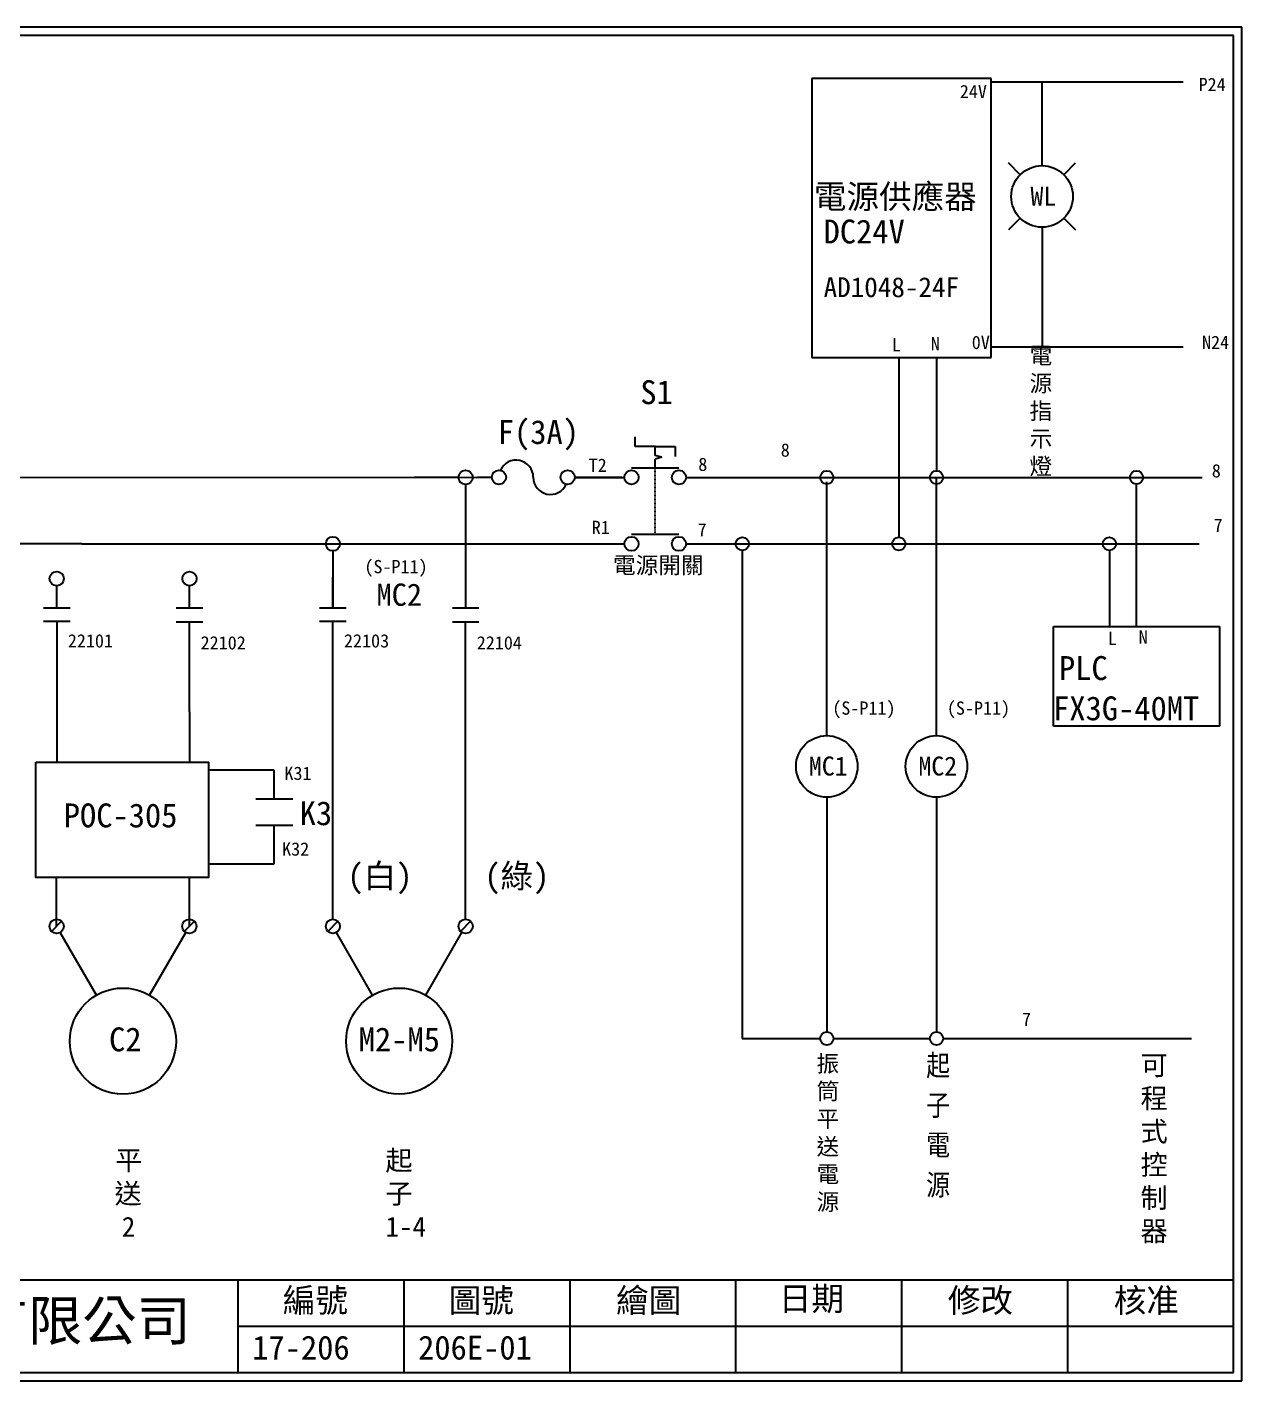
# Model space of a CAD drawing. Extents: x 10 to 297, y 3 to 207.
# Drawn here: x 113.9 to 297, y 3 to 207 of the extents above; entities that cross this region are included whole.
import ezdxf
from ezdxf.enums import TextEntityAlignment as Align

# ---------------------------------------------------------------- set-up
doc = ezdxf.new("R2010")
doc.units = 0
doc.linetypes.add('DASHED', pattern=[0.2, 0.1, -0.1])
doc.layers.get('0').update_dxf_attribs({"linetype": 'CONTINUOUS'})
for name, color, linetype in [('7', 7, 'CONTINUOUS'), ('圖框層', 7, 'CONTINUOUS'), ('標尺寸層', 3, 'CONTINUOUS')]:
    doc.layers.add(name, color=color, linetype=linetype)
doc.styles.add('CNS', font='romanc.shx', dxfattribs={"bigfont": 'chineset.shx'})
doc.styles.add('STSL', font='kaiu.ttf')

# ---------------------------------------------------------------- blocks, each defined once
blk = doc.blocks.new('FUSE')
at = {"color": 7}
for p, q in [((0, 0), (2.14, 0)), ((14.64, 0), (16.78, 0))]:
    blk.add_line(p, q, dxfattribs=at)
for centre in [(3.21, 0), (13.56, 0)]:
    blk.add_circle(centre, 1.07)
for centre, start, end in [((5.8, 0), 0, 156.116), ((10.98, 0), 180, 336.116)]:
    blk.add_arc(centre, 2.59, start, end, dxfattribs=at)

msp = doc.modelspace()

# ---------------------------------------------------------------- linework, layer by layer
at = {"color": 0}
for p, q in [((259.19, 199.2), (232.19, 199.2)), ((232.19, 199.2), (232.19, 157.2)), ((259.19, 157.2), (259.19, 199.2)), ((288.16, 198.67), (259.19, 198.67)), ((266.88, 189.99), (266.88, 198.67)), ((266.88, 186.09), (266.88, 189.99)), ((263.6, 184.73), (261.83, 186.5)), ((270.16, 184.73), (271.93, 186.5)), ((263.6, 178.17), (261.83, 176.4)), ((270.16, 178.17), (271.93, 176.4)), ((266.88, 176.81), (266.88, 172.86)), ((266.88, 172.86), (266.88, 158.72)), ((232.19, 157.2), (255.19, 157.2)), ((245.3, 157.2), (245.3, 130.12)), ((250.97, 157.2), (250.97, 140.12)), ((255.19, 157.2), (259.19, 157.2)), ((288.16, 158.72), (259.19, 158.72)), ((205.59, 143.76), (205.59, 145.26)), ((208.59, 143.76), (205.59, 143.76)), ((208.59, 143.76), (211.59, 143.76)), ((211.59, 143.76), (211.59, 142.26)), ((209.59, 142.15), (208.59, 142.42)), ((209.59, 142.15), (208.59, 141.89)), ((178.95, 139.12), (172.34, 139.12)), ((281.11, 139.12), (281.11, 139.12)), ((281.11, 116.64), (281.11, 138.12)), ((122.2, 129.12), (22.19, 129.12)), ((118.42, 117.43), (118.43, 103.78)), ((268.61, 116.64), (293.61, 116.64)), ((268.61, 101.64), (268.61, 116.64)), ((293.61, 116.64), (293.61, 101.64)), ((234.45, 104.13), (234.45, 112.8)), ((250.97, 104.13), (250.97, 112.8)), ((234.45, 100.22), (234.45, 104.13)), ((250.97, 100.22), (250.97, 104.13)), ((118.43, 103.78), (118.43, 96.24)), ((138.43, 103.78), (138.43, 96.24)), ((293.61, 101.64), (268.61, 101.64)), ((234.45, 90.94), (234.45, 86.99)), ((250.97, 90.94), (250.97, 86.99)), ((151.12, 86.73), (151.12, 80.87)), ((234.45, 86.99), (234.45, 72.86)), ((250.97, 86.99), (250.97, 72.86)), ((119.15, 72.25), (117.63, 70.73)), ((139.15, 72.25), (137.63, 70.73)), ((160.78, 72.25), (159.26, 70.73)), ((180.78, 72.25), (179.26, 70.73)), ((124.38, 61.12), (118.92, 70.56)), ((132.38, 61.12), (137.84, 70.57)), ((166.01, 61.12), (160.56, 70.56)), ((174.01, 61.12), (179.47, 70.57))]:
    msp.add_line(p, q, dxfattribs=at)
for centre, radius in [((266.88, 181.45), 4.64), ((180.02, 139.12), 1.07), ((234.45, 139.12), 1), ((250.97, 139.12), 1), ((250.97, 139.12), 1), ((160.02, 129.12), 1.07), ((221.71, 129.12), 1), ((245.3, 129.12), 1), ((118.41, 123.87), 1.07), ((118.41, 123.87), 1.07), ((138.41, 123.87), 1.07), ((234.45, 95.58), 4.64), ((250.97, 95.58), 4.64), ((118.39, 71.49), 1.07), ((138.39, 71.49), 1.07), ((160.02, 71.49), 1.07), ((180.02, 71.49), 1.07), ((128.38, 54.19), 8), ((170.01, 54.19), 8), ((234.45, 54.59), 1), ((250.97, 54.59), 1)]:
    msp.add_circle(centre, radius, dxfattribs=at)
at = {"layer": '7', "color": 0}
for p, q in [((208.59, 142.42), (208.59, 143.76)), ((208.59, 140.55), (208.59, 141.89)), ((205.02, 140.55), (212.16, 140.55)), ((205.02, 130.55), (212.16, 130.55))]:
    msp.add_line(p, q, dxfattribs=at)
at = {"layer": '7', "color": 0, "linetype": 'DASHED'}
msp.add_line((208.59, 130.55), (208.59, 140.55), dxfattribs=at)
at = {"layer": '7', "color": 0}
for centre in [(205.02, 139.12), (212.16, 139.12), (205.02, 129.12), (212.16, 129.12)]:
    msp.add_circle(centre, 1.07, dxfattribs=at)
at = {"layer": '圖框層', "color": 0}
for p, q in [((297, 206.97), (10, 206.97)), ((297, 3), (297, 206.97)), ((295.75, 205.72), (11.25, 205.72)), ((295.75, 4.25), (295.75, 205.72)), ((11.25, 18.25), (295.75, 18.25)), ((145.75, 4.25), (145.75, 18.25)), ((170.75, 4.25), (170.75, 18.25)), ((195.75, 4.25), (195.75, 18.25)), ((220.75, 4.25), (220.75, 18.25)), ((245.75, 4.25), (245.75, 18.25)), ((270.75, 4.25), (270.75, 18.25)), ((145.75, 11.25), (295.75, 11.25)), ((11.25, 4.25), (295.75, 4.25)), ((10, 3), (297, 3))]:
    msp.add_line(p, q, dxfattribs=at)
at = {"layer": '標尺寸層', "color": 0}
for p, q in [((101.5, 139.12), (183.98, 139.16)), ((196.47, 139.12), (203.95, 139.12)), ((198.61, 139.14), (203.61, 139.14)), ((213.24, 139.12), (291.03, 139.12)), ((250.97, 138.46), (250.97, 139.12)), ((180.02, 138.05), (180.02, 119.48)), ((234.45, 128.12), (234.45, 138.46)), ((250.97, 128.12), (250.97, 138.46)), ((122.2, 129.12), (203.95, 129.12)), ((173.76, 129.12), (203.95, 129.12)), ((181.68, 129.12), (198.35, 129.12)), ((198.35, 129.12), (203.35, 129.12)), ((213.24, 129.12), (290.55, 129.12)), ((160.02, 128.05), (160.02, 119.48)), ((221.71, 128.12), (221.71, 54.59)), ((234.45, 112.8), (234.45, 128.12)), ((250.97, 112.8), (250.97, 128.12)), ((277.03, 128.12), (277.03, 116.64)), ((160.03, 119.48), (160.02, 124.07)), ((116.41, 119.48), (120.41, 119.48)), ((136.41, 119.48), (140.41, 119.48)), ((136.41, 119.48), (140.41, 119.48)), ((158.02, 119.48), (162.02, 119.48)), ((178.02, 119.48), (182.02, 119.48)), ((178.02, 119.48), (182.02, 119.48)), ((116.41, 117.48), (120.41, 117.48)), ((118.42, 117.43), (118.42, 117.48)), ((140.42, 117.32), (136.42, 117.32)), ((138.43, 103.78), (138.42, 117.32)), ((158.02, 117.48), (162.02, 117.48)), ((160.02, 72.56), (160.03, 117.43)), ((160.03, 117.43), (160.03, 117.48)), ((182.03, 117.32), (178.03, 117.32)), ((180.02, 72.56), (180.02, 117.32)), ((151.17, 95.03), (141.28, 95.03)), ((151.17, 90.7), (151.17, 95.03)), ((148.39, 90.7), (153.96, 90.7)), ((148.39, 86.73), (153.96, 86.73)), ((151.12, 80.87), (141.28, 80.87)), ((118.39, 71.49), (118.39, 78.87)), ((138.39, 71.49), (138.39, 78.87)), ((234.45, 72.86), (234.45, 55.59)), ((250.97, 72.86), (250.97, 55.59)), ((221.71, 54.59), (233.45, 54.59)), ((235.45, 54.59), (249.97, 54.59)), ((251.97, 54.59), (269.87, 54.59)), ((269.87, 54.59), (289.38, 54.59))]:
    msp.add_line(p, q, dxfattribs=at)
at = {"layer": '標尺寸層', "color": 7}
for p, q in [((118.41, 119.48), (118.41, 122.8)), ((118.41, 119.48), (118.41, 122.8)), ((138.41, 119.48), (138.41, 122.8))]:
    msp.add_line(p, q, dxfattribs=at)
at = {"layer": '標尺寸層', "color": 0}
msp.add_lwpolyline([(115.28, 96.24), (141.28, 96.24), (141.28, 78.87), (115.28, 78.87)], close=True, dxfattribs=at)
for centre in [(281.11, 139.12), (277.03, 129.12)]:
    msp.add_circle(centre, 1, dxfattribs=at)

# ---------------------------------------------------------------- block references
at = {"color": 0}
msp.add_blockref('FUSE', (181.83, 139.14), dxfattribs=at)

# ---------------------------------------------------------------- texts
for s, p in [('WL', (267.08, 181.5)), ('MC1', (234.66, 95.64)), ('MC2', (251.17, 95.64))]:
    msp.add_text(s, height=2.856, dxfattribs=at).set_placement(p, align=Align.MIDDLE_CENTER)
at = {"layer": '圖框層', "color": 0, "style": 'STSL'}
for s, height, p in [('24V', 2, (254.49, 196.26)), ('P24', 2, (290.47, 197.32)), ('電源供應器', 3.6, (232.5, 179.63)), ('DC24V', 3.6, (233.96, 174.37)), ('AD1048-24F', 3, (233.97, 166.28)), ('L', 2, (244.26, 158.11)), ('N', 2, (250.12, 158.26)), ('0V', 2, (256.29, 158.46)), ('N24', 2, (290.99, 158.46)), ('S1', 3.6, (206.35, 150.16)), ('F(3A)', 3.6, (184.86, 144.15)), ('8', 2, (227.51, 142.25)), ('T2', 2, (198.56, 139.96)), ('8', 2, (215.08, 140.1)), ('8', 2, (292.46, 139.12)), ('R1', 2, (199.03, 130.59)), ('7', 2, (292.73, 130.9)), ('7', 2, (214.98, 130.22)), ('(S-P11)', 2, (164.77, 124.68)), ('MC2', 3.355, (166.6, 119.78)), ('22101', 2, (120.08, 113.5)), ('22102', 2, (140.09, 113.2)), ('22103', 2, (161.69, 113.5)), ('22104', 2, (181.7, 113.2)), ('L', 2, (276.8, 113.88)), ('N', 2, (281.44, 114.06)), ('PLC', 3.6, (269.42, 108.6)), ('FX3G-40MT', 3.6, (268.54, 102.53)), ('(S-P11)', 2, (235.28, 103.37)), ('(S-P11)', 2, (252.54, 103.37)), ('K31', 2, (152.72, 93.55)), ('POC-305', 3.6, (119.46, 86.4)), ('K3', 3.6, (155.02, 86.73)), ('K32', 2, (152.37, 82.14)), ('(白)', 3.6, (162.2, 77.28)), ('(綠)', 3.6, (182.84, 77.28)), ('7', 2, (263.86, 56.48)), ('C2', 3.6, (126.29, 52.66)), ('M2-M5', 3.6, (163.91, 52.66)), ('編號', 3.6, (152.47, 13.34)), ('圖號', 3.6, (177.47, 13.34)), ('繪圖', 3.6, (202.69, 13.34)), ('日期', 3.6, (227.22, 13.59)), ('修改', 3.6, (252.69, 13.34)), ('核准', 3.6, (277.69, 13.34)), ('泓陞自動化科技有限公司', 6, (48.6, 9.08)), ('17-206', 3.6, (147.86, 6.22)), ('206E-01', 3.6, (172.86, 6.22))]:
    msp.add_text(s, height=height, dxfattribs=at).set_placement(p)
at = {"layer": '標尺寸層', "color": 0, "attachment_point": 1, "style": 'CNS'}
for s, insert, char_height, width in [('{\\fDFKai-SB|b0|i0|c136|p65;電\\P源指示燈}', (265, 158.72), 2.5, 4.1392), ('{\\fDFKai-SB|b0|i0|c136|p65;電源開關}', (202.24, 127.15), 2.5, 14.0847), ('{\\fDFKai-SB|b0|i0|c136|p65;可程式控制器}', (281.73, 52.08), 3, 5.4243), ('\\pi0.91381;{\\fDFKai-SB|b0|i0|c136|p65;平\\P\\pi0.81436;送\\P\\pi1.9062;2}', (126.3, 37.73), 3, 5.4243), ('{\\fDFKai-SB|b0|i0|c136|p65;起子\\P1-4}', (167.94, 37.73), 3, 5.4243)]:
    msp.add_mtext(s, dxfattribs=dict(at, insert=insert, char_height=char_height, width=width))
for s, width, heights, insert, char_height in [('{\\fMingLiU|b0|i0|c136|p49;振\\P筒\\P平\\P送\\P電\\P源}', 6.1472, [32.83], (232.9, 52.06), 2.5), ('起\\P子\\P電\\P源', 5.2078, [22.75], (249.42, 52.22), 3.6)]:
    msp.add_mtext_dynamic_manual_height_columns(s, width=width, gutter_width=32.5, heights=heights, dxfattribs=dict(at, insert=insert, char_height=char_height))

doc.saveas('drawing.dxf')
